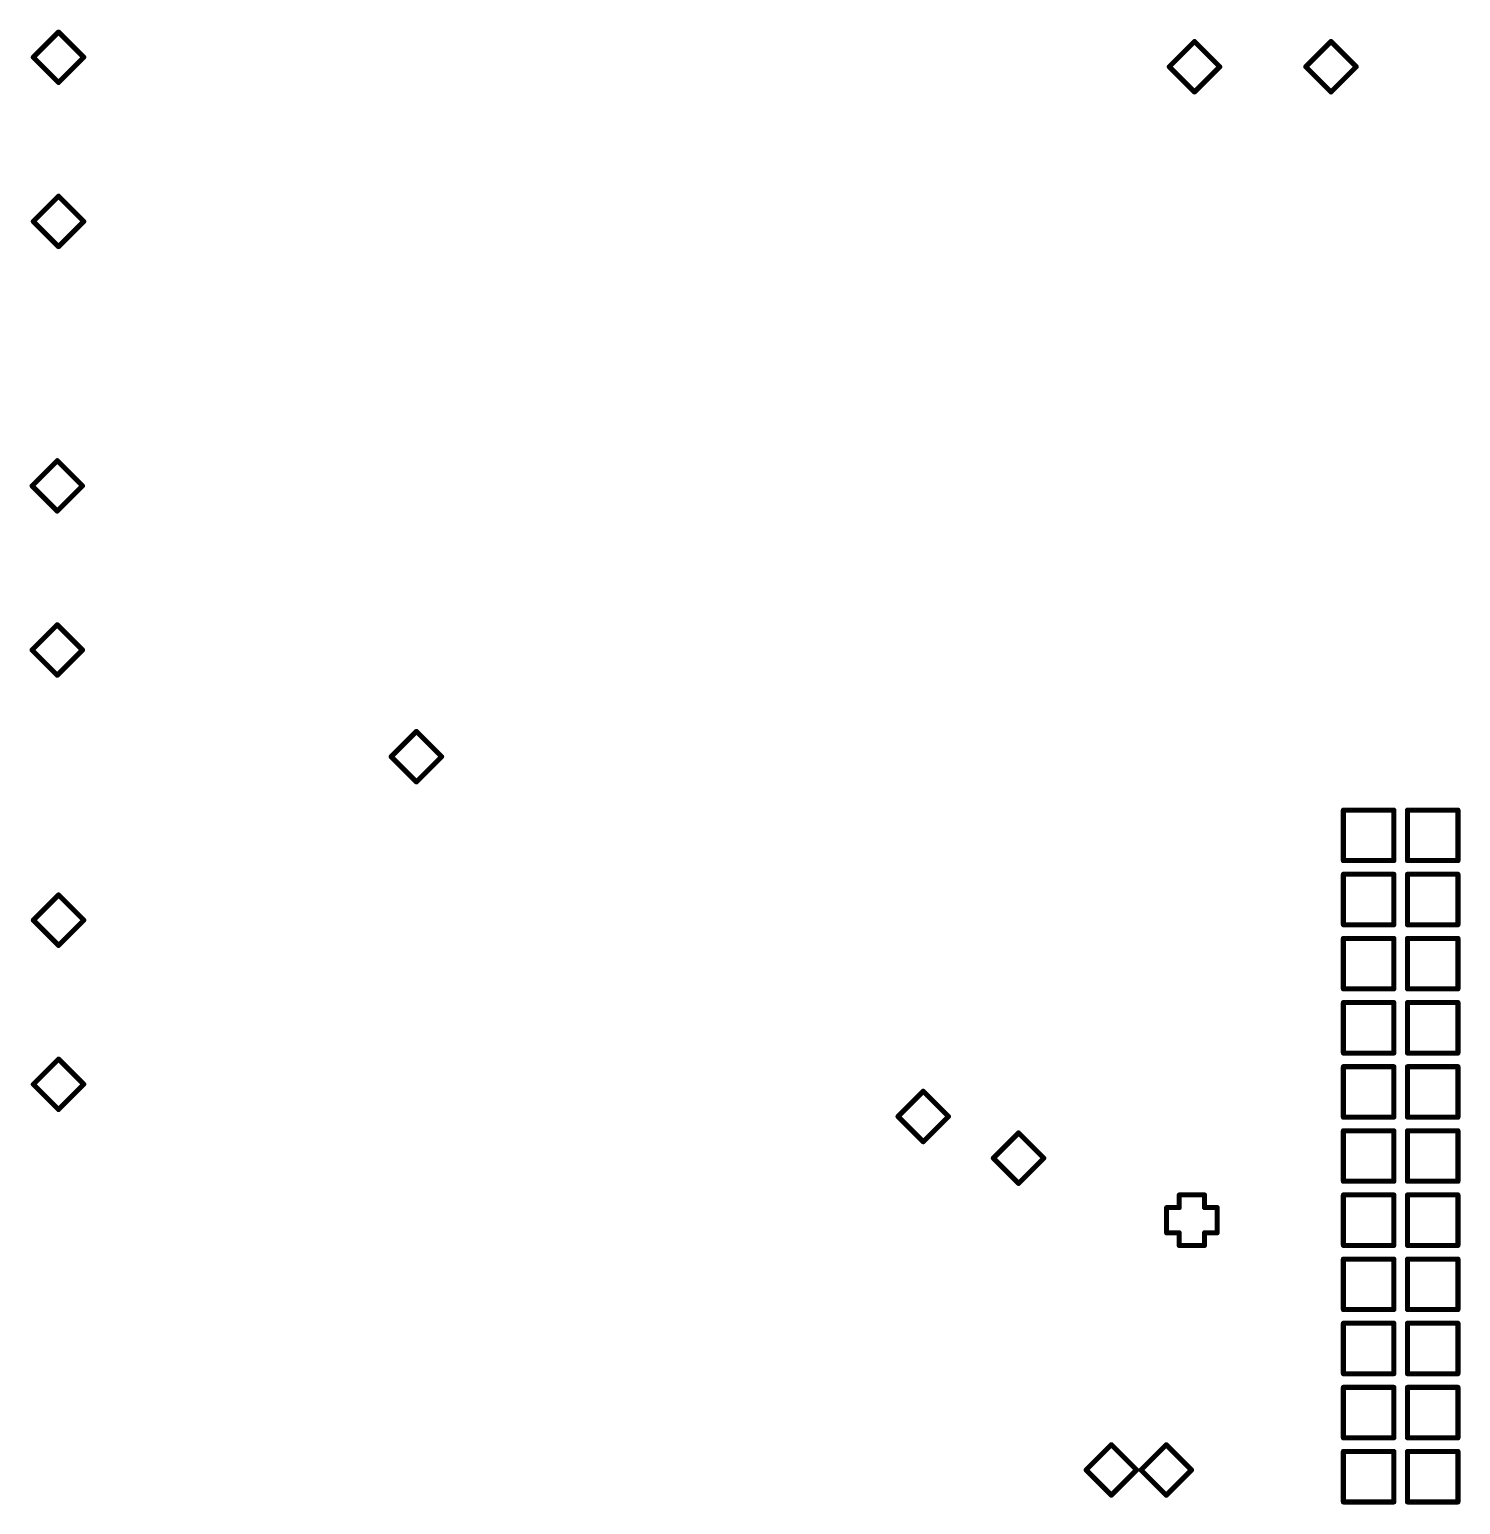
# Model space of a CAD drawing. Header units: inches. Extents: x 0 to 280, y 0 to 265.
# Drawn here: x 84 to 140.7, y 72.8 to 131.2 of the extents above; entities that cross this region are included whole.
import ezdxf

# ---------------------------------------------------------------- set-up
doc = ezdxf.new("R2010")
doc.units = ezdxf.units.IN
doc.layers.add('Drill Drawing', color=1, linetype='Continuous')

msp = doc.modelspace()

# ---------------------------------------------------------------- linework, layer by layer
at = {"layer": 'Drill Drawing'}
for points in [[(84.2, 130.075, 0.2, 0.2, 0), (85.2, 131.075, 0.2, 0.2, 0)], [(85.2, 131.075, 0.2, 0.2, 0), (86.2, 130.075, 0.2, 0.2, 0)], [(129.195, 129.7, 0.2, 0.2, 0), (130.195, 130.7, 0.2, 0.2, 0)], [(130.195, 130.7, 0.2, 0.2, 0), (131.195, 129.7, 0.2, 0.2, 0)], [(134.6, 129.7, 0.2, 0.2, 0), (135.6, 130.7, 0.2, 0.2, 0)], [(135.6, 130.7, 0.2, 0.2, 0), (136.6, 129.7, 0.2, 0.2, 0)], [(84.2, 130.075, 0.2, 0.2, 0), (85.2, 129.075, 0.2, 0.2, 0)], [(85.2, 129.075, 0.2, 0.2, 0), (86.2, 130.075, 0.2, 0.2, 0)], [(129.195, 129.7, 0.2, 0.2, 0), (130.195, 128.7, 0.2, 0.2, 0)], [(130.195, 128.7, 0.2, 0.2, 0), (131.195, 129.7, 0.2, 0.2, 0)], [(134.6, 129.7, 0.2, 0.2, 0), (135.6, 128.7, 0.2, 0.2, 0)], [(135.6, 128.7, 0.2, 0.2, 0), (136.6, 129.7, 0.2, 0.2, 0)], [(84.2, 123.575, 0.2, 0.2, 0), (85.2, 124.575, 0.2, 0.2, 0)], [(85.2, 124.575, 0.2, 0.2, 0), (86.2, 123.575, 0.2, 0.2, 0)], [(84.2, 123.575, 0.2, 0.2, 0), (85.2, 122.575, 0.2, 0.2, 0)], [(85.2, 122.575, 0.2, 0.2, 0), (86.2, 123.575, 0.2, 0.2, 0)], [(84.15, 113.1, 0.2, 0.2, 0), (85.15, 114.1, 0.2, 0.2, 0)], [(85.15, 114.1, 0.2, 0.2, 0), (86.15, 113.1, 0.2, 0.2, 0)], [(84.15, 113.1, 0.2, 0.2, 0), (85.15, 112.1, 0.2, 0.2, 0)], [(85.15, 112.1, 0.2, 0.2, 0), (86.15, 113.1, 0.2, 0.2, 0)], [(84.15, 106.6, 0.2, 0.2, 0), (85.15, 107.6, 0.2, 0.2, 0)], [(85.15, 107.6, 0.2, 0.2, 0), (86.15, 106.6, 0.2, 0.2, 0)], [(84.15, 106.6, 0.2, 0.2, 0), (85.15, 105.6, 0.2, 0.2, 0)], [(85.15, 105.6, 0.2, 0.2, 0), (86.15, 106.6, 0.2, 0.2, 0)], [(98.375, 102.375, 0.2, 0.2, 0), (99.375, 103.375, 0.2, 0.2, 0)], [(99.375, 103.375, 0.2, 0.2, 0), (100.375, 102.375, 0.2, 0.2, 0)], [(98.375, 102.375, 0.2, 0.2, 0), (99.375, 101.375, 0.2, 0.2, 0)], [(99.375, 101.375, 0.2, 0.2, 0), (100.375, 102.375, 0.2, 0.2, 0)], [(136.09, 100.258, 0.2, 0.2, 0), (138.09, 100.258, 0.2, 0.2, 0)], [(136.09, 98.258, 0.2, 0.2, 0), (136.09, 100.258, 0.2, 0.2, 0)], [(138.09, 98.258, 0.2, 0.2, 0), (138.09, 100.258, 0.2, 0.2, 0)], [(138.63, 100.258, 0.2, 0.2, 0), (140.63, 100.258, 0.2, 0.2, 0)], [(138.63, 98.258, 0.2, 0.2, 0), (138.63, 100.258, 0.2, 0.2, 0)], [(140.63, 98.258, 0.2, 0.2, 0), (140.63, 100.258, 0.2, 0.2, 0)], [(136.09, 98.258, 0.2, 0.2, 0), (138.09, 98.258, 0.2, 0.2, 0)], [(138.63, 98.258, 0.2, 0.2, 0), (140.63, 98.258, 0.2, 0.2, 0)], [(136.09, 97.718, 0.2, 0.2, 0), (138.09, 97.718, 0.2, 0.2, 0)], [(136.09, 95.718, 0.2, 0.2, 0), (136.09, 97.718, 0.2, 0.2, 0)], [(138.09, 95.718, 0.2, 0.2, 0), (138.09, 97.718, 0.2, 0.2, 0)], [(138.63, 97.718, 0.2, 0.2, 0), (140.63, 97.718, 0.2, 0.2, 0)], [(138.63, 95.718, 0.2, 0.2, 0), (138.63, 97.718, 0.2, 0.2, 0)], [(140.63, 95.718, 0.2, 0.2, 0), (140.63, 97.718, 0.2, 0.2, 0)], [(84.2, 95.9, 0.2, 0.2, 0), (85.2, 96.9, 0.2, 0.2, 0)], [(85.2, 96.9, 0.2, 0.2, 0), (86.2, 95.9, 0.2, 0.2, 0)], [(84.2, 95.9, 0.2, 0.2, 0), (85.2, 94.9, 0.2, 0.2, 0)], [(85.2, 94.9, 0.2, 0.2, 0), (86.2, 95.9, 0.2, 0.2, 0)], [(136.09, 95.718, 0.2, 0.2, 0), (138.09, 95.718, 0.2, 0.2, 0)], [(138.63, 95.718, 0.2, 0.2, 0), (140.63, 95.718, 0.2, 0.2, 0)], [(136.09, 95.178, 0.2, 0.2, 0), (138.09, 95.178, 0.2, 0.2, 0)], [(136.09, 93.178, 0.2, 0.2, 0), (136.09, 95.178, 0.2, 0.2, 0)], [(138.09, 93.178, 0.2, 0.2, 0), (138.09, 95.178, 0.2, 0.2, 0)], [(138.63, 95.178, 0.2, 0.2, 0), (140.63, 95.178, 0.2, 0.2, 0)], [(138.63, 93.178, 0.2, 0.2, 0), (138.63, 95.178, 0.2, 0.2, 0)], [(140.63, 93.178, 0.2, 0.2, 0), (140.63, 95.178, 0.2, 0.2, 0)], [(136.09, 93.178, 0.2, 0.2, 0), (138.09, 93.178, 0.2, 0.2, 0)], [(138.63, 93.178, 0.2, 0.2, 0), (140.63, 93.178, 0.2, 0.2, 0)], [(136.09, 92.638, 0.2, 0.2, 0), (138.09, 92.638, 0.2, 0.2, 0)], [(136.09, 90.638, 0.2, 0.2, 0), (136.09, 92.638, 0.2, 0.2, 0)], [(138.09, 90.638, 0.2, 0.2, 0), (138.09, 92.638, 0.2, 0.2, 0)], [(138.63, 92.638, 0.2, 0.2, 0), (140.63, 92.638, 0.2, 0.2, 0)], [(138.63, 90.638, 0.2, 0.2, 0), (138.63, 92.638, 0.2, 0.2, 0)], [(140.63, 90.638, 0.2, 0.2, 0), (140.63, 92.638, 0.2, 0.2, 0)], [(136.09, 90.638, 0.2, 0.2, 0), (138.09, 90.638, 0.2, 0.2, 0)], [(138.63, 90.638, 0.2, 0.2, 0), (140.63, 90.638, 0.2, 0.2, 0)], [(84.2, 89.4, 0.2, 0.2, 0), (85.2, 90.4, 0.2, 0.2, 0)], [(85.2, 90.4, 0.2, 0.2, 0), (86.2, 89.4, 0.2, 0.2, 0)], [(136.09, 90.098, 0.2, 0.2, 0), (138.09, 90.098, 0.2, 0.2, 0)], [(136.09, 88.098, 0.2, 0.2, 0), (136.09, 90.098, 0.2, 0.2, 0)], [(138.09, 88.098, 0.2, 0.2, 0), (138.09, 90.098, 0.2, 0.2, 0)], [(138.63, 90.098, 0.2, 0.2, 0), (140.63, 90.098, 0.2, 0.2, 0)], [(138.63, 88.098, 0.2, 0.2, 0), (138.63, 90.098, 0.2, 0.2, 0)], [(140.63, 88.098, 0.2, 0.2, 0), (140.63, 90.098, 0.2, 0.2, 0)], [(84.2, 89.4, 0.2, 0.2, 0), (85.2, 88.4, 0.2, 0.2, 0)], [(85.2, 88.4, 0.2, 0.2, 0), (86.2, 89.4, 0.2, 0.2, 0)], [(118.45, 88.125, 0.2, 0.2, 0), (119.45, 89.125, 0.2, 0.2, 0)], [(119.45, 89.125, 0.2, 0.2, 0), (120.45, 88.125, 0.2, 0.2, 0)], [(118.45, 88.125, 0.2, 0.2, 0), (119.45, 87.125, 0.2, 0.2, 0)], [(119.45, 87.125, 0.2, 0.2, 0), (120.45, 88.125, 0.2, 0.2, 0)], [(136.09, 88.098, 0.2, 0.2, 0), (138.09, 88.098, 0.2, 0.2, 0)], [(136.09, 87.558, 0.2, 0.2, 0), (138.09, 87.558, 0.2, 0.2, 0)], [(136.09, 85.558, 0.2, 0.2, 0), (136.09, 87.558, 0.2, 0.2, 0)], [(138.09, 85.558, 0.2, 0.2, 0), (138.09, 87.558, 0.2, 0.2, 0)], [(138.63, 88.098, 0.2, 0.2, 0), (140.63, 88.098, 0.2, 0.2, 0)], [(138.63, 87.558, 0.2, 0.2, 0), (140.63, 87.558, 0.2, 0.2, 0)], [(138.63, 85.558, 0.2, 0.2, 0), (138.63, 87.558, 0.2, 0.2, 0)], [(140.63, 85.558, 0.2, 0.2, 0), (140.63, 87.558, 0.2, 0.2, 0)], [(122.225, 86.475, 0.2, 0.2, 0), (123.225, 87.475, 0.2, 0.2, 0)], [(123.225, 87.475, 0.2, 0.2, 0), (124.225, 86.475, 0.2, 0.2, 0)], [(122.225, 86.475, 0.2, 0.2, 0), (123.225, 85.475, 0.2, 0.2, 0)], [(123.225, 85.475, 0.2, 0.2, 0), (124.225, 86.475, 0.2, 0.2, 0)], [(136.09, 85.558, 0.2, 0.2, 0), (138.09, 85.558, 0.2, 0.2, 0)], [(138.63, 85.558, 0.2, 0.2, 0), (140.63, 85.558, 0.2, 0.2, 0)], [(129.59, 84.518, 0.2, 0.2, 0), (129.59, 85.018, 0.2, 0.2, 0)], [(129.59, 85.018, 0.2, 0.2, 0), (130.59, 85.018, 0.2, 0.2, 0)], [(130.59, 84.518, 0.2, 0.2, 0), (130.59, 85.018, 0.2, 0.2, 0)], [(136.09, 85.018, 0.2, 0.2, 0), (138.09, 85.018, 0.2, 0.2, 0)], [(136.09, 83.018, 0.2, 0.2, 0), (136.09, 85.018, 0.2, 0.2, 0)], [(138.09, 83.018, 0.2, 0.2, 0), (138.09, 85.018, 0.2, 0.2, 0)], [(138.63, 85.018, 0.2, 0.2, 0), (140.63, 85.018, 0.2, 0.2, 0)], [(138.63, 83.018, 0.2, 0.2, 0), (138.63, 85.018, 0.2, 0.2, 0)], [(140.63, 83.018, 0.2, 0.2, 0), (140.63, 85.018, 0.2, 0.2, 0)], [(129.09, 83.518, 0.2, 0.2, 0), (129.09, 84.518, 0.2, 0.2, 0)], [(129.09, 84.518, 0.2, 0.2, 0), (129.59, 84.518, 0.2, 0.2, 0)], [(130.59, 84.518, 0.2, 0.2, 0), (131.09, 84.518, 0.2, 0.2, 0)], [(131.09, 83.518, 0.2, 0.2, 0), (131.09, 84.518, 0.2, 0.2, 0)], [(129.09, 83.518, 0.2, 0.2, 0), (129.59, 83.518, 0.2, 0.2, 0)], [(129.59, 83.018, 0.2, 0.2, 0), (129.59, 83.518, 0.2, 0.2, 0)], [(130.59, 83.518, 0.2, 0.2, 0), (131.09, 83.518, 0.2, 0.2, 0)], [(130.59, 83.018, 0.2, 0.2, 0), (130.59, 83.518, 0.2, 0.2, 0)], [(129.59, 83.018, 0.2, 0.2, 0), (130.59, 83.018, 0.2, 0.2, 0)], [(136.09, 83.018, 0.2, 0.2, 0), (138.09, 83.018, 0.2, 0.2, 0)], [(138.63, 83.018, 0.2, 0.2, 0), (140.63, 83.018, 0.2, 0.2, 0)], [(136.09, 82.478, 0.2, 0.2, 0), (138.09, 82.478, 0.2, 0.2, 0)], [(136.09, 80.478, 0.2, 0.2, 0), (136.09, 82.478, 0.2, 0.2, 0)], [(138.09, 80.478, 0.2, 0.2, 0), (138.09, 82.478, 0.2, 0.2, 0)], [(138.63, 82.478, 0.2, 0.2, 0), (140.63, 82.478, 0.2, 0.2, 0)], [(138.63, 80.478, 0.2, 0.2, 0), (138.63, 82.478, 0.2, 0.2, 0)], [(140.63, 80.478, 0.2, 0.2, 0), (140.63, 82.478, 0.2, 0.2, 0)], [(136.09, 80.478, 0.2, 0.2, 0), (138.09, 80.478, 0.2, 0.2, 0)], [(136.09, 79.938, 0.2, 0.2, 0), (138.09, 79.938, 0.2, 0.2, 0)], [(136.09, 77.938, 0.2, 0.2, 0), (136.09, 79.938, 0.2, 0.2, 0)], [(138.09, 77.938, 0.2, 0.2, 0), (138.09, 79.938, 0.2, 0.2, 0)], [(138.63, 80.478, 0.2, 0.2, 0), (140.63, 80.478, 0.2, 0.2, 0)], [(138.63, 79.938, 0.2, 0.2, 0), (140.63, 79.938, 0.2, 0.2, 0)], [(138.63, 77.938, 0.2, 0.2, 0), (138.63, 79.938, 0.2, 0.2, 0)], [(140.63, 77.938, 0.2, 0.2, 0), (140.63, 79.938, 0.2, 0.2, 0)], [(136.09, 77.938, 0.2, 0.2, 0), (138.09, 77.938, 0.2, 0.2, 0)], [(138.63, 77.938, 0.2, 0.2, 0), (140.63, 77.938, 0.2, 0.2, 0)], [(136.09, 77.398, 0.2, 0.2, 0), (138.09, 77.398, 0.2, 0.2, 0)], [(136.09, 75.398, 0.2, 0.2, 0), (136.09, 77.398, 0.2, 0.2, 0)], [(138.09, 75.398, 0.2, 0.2, 0), (138.09, 77.398, 0.2, 0.2, 0)], [(138.63, 77.398, 0.2, 0.2, 0), (140.63, 77.398, 0.2, 0.2, 0)], [(138.63, 75.398, 0.2, 0.2, 0), (138.63, 77.398, 0.2, 0.2, 0)], [(140.63, 75.398, 0.2, 0.2, 0), (140.63, 77.398, 0.2, 0.2, 0)], [(136.09, 75.398, 0.2, 0.2, 0), (138.09, 75.398, 0.2, 0.2, 0)], [(138.63, 75.398, 0.2, 0.2, 0), (140.63, 75.398, 0.2, 0.2, 0)], [(125.9, 74.125, 0.2, 0.2, 0), (126.9, 75.125, 0.2, 0.2, 0)], [(126.9, 75.125, 0.2, 0.2, 0), (127.9, 74.125, 0.2, 0.2, 0)], [(128.075, 74.125, 0.2, 0.2, 0), (129.075, 75.125, 0.2, 0.2, 0)], [(129.075, 75.125, 0.2, 0.2, 0), (130.075, 74.125, 0.2, 0.2, 0)], [(136.09, 74.858, 0.2, 0.2, 0), (138.09, 74.858, 0.2, 0.2, 0)], [(136.09, 72.858, 0.2, 0.2, 0), (136.09, 74.858, 0.2, 0.2, 0)], [(138.09, 72.858, 0.2, 0.2, 0), (138.09, 74.858, 0.2, 0.2, 0)], [(138.63, 74.858, 0.2, 0.2, 0), (140.63, 74.858, 0.2, 0.2, 0)], [(138.63, 72.858, 0.2, 0.2, 0), (138.63, 74.858, 0.2, 0.2, 0)], [(140.63, 72.858, 0.2, 0.2, 0), (140.63, 74.858, 0.2, 0.2, 0)], [(125.9, 74.125, 0.2, 0.2, 0), (126.9, 73.125, 0.2, 0.2, 0)], [(126.9, 73.125, 0.2, 0.2, 0), (127.9, 74.125, 0.2, 0.2, 0)], [(128.075, 74.125, 0.2, 0.2, 0), (129.075, 73.125, 0.2, 0.2, 0)], [(129.075, 73.125, 0.2, 0.2, 0), (130.075, 74.125, 0.2, 0.2, 0)], [(136.09, 72.858, 0.2, 0.2, 0), (138.09, 72.858, 0.2, 0.2, 0)], [(138.63, 72.858, 0.2, 0.2, 0), (140.63, 72.858, 0.2, 0.2, 0)]]:
    msp.add_lwpolyline(points, format="xyseb", dxfattribs=at)
for points in [[(85.15, 131.075, 0.1, 0.1, 1), (85.25, 131.075, 0.1, 0.1, 1)], [(85.15, 131.075, 0.1, 0.1, 1), (85.25, 131.075, 0.1, 0.1, 1)], [(130.145, 130.7, 0.1, 0.1, 1), (130.245, 130.7, 0.1, 0.1, 1)], [(130.145, 130.7, 0.1, 0.1, 1), (130.245, 130.7, 0.1, 0.1, 1)], [(135.55, 130.7, 0.1, 0.1, 1), (135.65, 130.7, 0.1, 0.1, 1)], [(135.55, 130.7, 0.1, 0.1, 1), (135.65, 130.7, 0.1, 0.1, 1)], [(84.15, 130.075, 0.1, 0.1, 1), (84.25, 130.075, 0.1, 0.1, 1)], [(84.15, 130.075, 0.1, 0.1, 1), (84.25, 130.075, 0.1, 0.1, 1)], [(86.15, 130.075, 0.1, 0.1, 1), (86.25, 130.075, 0.1, 0.1, 1)], [(86.15, 130.075, 0.1, 0.1, 1), (86.25, 130.075, 0.1, 0.1, 1)], [(129.145, 129.7, 0.1, 0.1, 1), (129.245, 129.7, 0.1, 0.1, 1)], [(129.145, 129.7, 0.1, 0.1, 1), (129.245, 129.7, 0.1, 0.1, 1)], [(131.145, 129.7, 0.1, 0.1, 1), (131.245, 129.7, 0.1, 0.1, 1)], [(131.145, 129.7, 0.1, 0.1, 1), (131.245, 129.7, 0.1, 0.1, 1)], [(134.55, 129.7, 0.1, 0.1, 1), (134.65, 129.7, 0.1, 0.1, 1)], [(134.55, 129.7, 0.1, 0.1, 1), (134.65, 129.7, 0.1, 0.1, 1)], [(136.55, 129.7, 0.1, 0.1, 1), (136.65, 129.7, 0.1, 0.1, 1)], [(136.55, 129.7, 0.1, 0.1, 1), (136.65, 129.7, 0.1, 0.1, 1)], [(85.15, 129.075, 0.1, 0.1, 1), (85.25, 129.075, 0.1, 0.1, 1)], [(85.15, 129.075, 0.1, 0.1, 1), (85.25, 129.075, 0.1, 0.1, 1)], [(130.145, 128.7, 0.1, 0.1, 1), (130.245, 128.7, 0.1, 0.1, 1)], [(130.145, 128.7, 0.1, 0.1, 1), (130.245, 128.7, 0.1, 0.1, 1)], [(135.55, 128.7, 0.1, 0.1, 1), (135.65, 128.7, 0.1, 0.1, 1)], [(135.55, 128.7, 0.1, 0.1, 1), (135.65, 128.7, 0.1, 0.1, 1)], [(85.15, 124.575, 0.1, 0.1, 1), (85.25, 124.575, 0.1, 0.1, 1)], [(85.15, 124.575, 0.1, 0.1, 1), (85.25, 124.575, 0.1, 0.1, 1)], [(84.15, 123.575, 0.1, 0.1, 1), (84.25, 123.575, 0.1, 0.1, 1)], [(84.15, 123.575, 0.1, 0.1, 1), (84.25, 123.575, 0.1, 0.1, 1)], [(86.15, 123.575, 0.1, 0.1, 1), (86.25, 123.575, 0.1, 0.1, 1)], [(86.15, 123.575, 0.1, 0.1, 1), (86.25, 123.575, 0.1, 0.1, 1)], [(85.15, 122.575, 0.1, 0.1, 1), (85.25, 122.575, 0.1, 0.1, 1)], [(85.15, 122.575, 0.1, 0.1, 1), (85.25, 122.575, 0.1, 0.1, 1)], [(85.1, 114.1, 0.1, 0.1, 1), (85.2, 114.1, 0.1, 0.1, 1)], [(85.1, 114.1, 0.1, 0.1, 1), (85.2, 114.1, 0.1, 0.1, 1)], [(84.1, 113.1, 0.1, 0.1, 1), (84.2, 113.1, 0.1, 0.1, 1)], [(84.1, 113.1, 0.1, 0.1, 1), (84.2, 113.1, 0.1, 0.1, 1)], [(86.1, 113.1, 0.1, 0.1, 1), (86.2, 113.1, 0.1, 0.1, 1)], [(86.1, 113.1, 0.1, 0.1, 1), (86.2, 113.1, 0.1, 0.1, 1)], [(85.1, 112.1, 0.1, 0.1, 1), (85.2, 112.1, 0.1, 0.1, 1)], [(85.1, 112.1, 0.1, 0.1, 1), (85.2, 112.1, 0.1, 0.1, 1)], [(85.1, 107.6, 0.1, 0.1, 1), (85.2, 107.6, 0.1, 0.1, 1)], [(85.1, 107.6, 0.1, 0.1, 1), (85.2, 107.6, 0.1, 0.1, 1)], [(84.1, 106.6, 0.1, 0.1, 1), (84.2, 106.6, 0.1, 0.1, 1)], [(84.1, 106.6, 0.1, 0.1, 1), (84.2, 106.6, 0.1, 0.1, 1)], [(86.1, 106.6, 0.1, 0.1, 1), (86.2, 106.6, 0.1, 0.1, 1)], [(86.1, 106.6, 0.1, 0.1, 1), (86.2, 106.6, 0.1, 0.1, 1)], [(85.1, 105.6, 0.1, 0.1, 1), (85.2, 105.6, 0.1, 0.1, 1)], [(85.1, 105.6, 0.1, 0.1, 1), (85.2, 105.6, 0.1, 0.1, 1)], [(99.325, 103.375, 0.1, 0.1, 1), (99.425, 103.375, 0.1, 0.1, 1)], [(99.325, 103.375, 0.1, 0.1, 1), (99.425, 103.375, 0.1, 0.1, 1)], [(98.325, 102.375, 0.1, 0.1, 1), (98.425, 102.375, 0.1, 0.1, 1)], [(98.325, 102.375, 0.1, 0.1, 1), (98.425, 102.375, 0.1, 0.1, 1)], [(100.325, 102.375, 0.1, 0.1, 1), (100.425, 102.375, 0.1, 0.1, 1)], [(100.325, 102.375, 0.1, 0.1, 1), (100.425, 102.375, 0.1, 0.1, 1)], [(99.325, 101.375, 0.1, 0.1, 1), (99.425, 101.375, 0.1, 0.1, 1)], [(99.325, 101.375, 0.1, 0.1, 1), (99.425, 101.375, 0.1, 0.1, 1)], [(136.04, 100.258, 0.1, 0.1, 1), (136.14, 100.258, 0.1, 0.1, 1)], [(136.04, 100.258, 0.1, 0.1, 1), (136.14, 100.258, 0.1, 0.1, 1)], [(138.04, 100.258, 0.1, 0.1, 1), (138.14, 100.258, 0.1, 0.1, 1)], [(138.04, 100.258, 0.1, 0.1, 1), (138.14, 100.258, 0.1, 0.1, 1)], [(138.58, 100.258, 0.1, 0.1, 1), (138.68, 100.258, 0.1, 0.1, 1)], [(138.58, 100.258, 0.1, 0.1, 1), (138.68, 100.258, 0.1, 0.1, 1)], [(140.58, 100.258, 0.1, 0.1, 1), (140.68, 100.258, 0.1, 0.1, 1)], [(140.58, 100.258, 0.1, 0.1, 1), (140.68, 100.258, 0.1, 0.1, 1)], [(136.04, 98.258, 0.1, 0.1, 1), (136.14, 98.258, 0.1, 0.1, 1)], [(136.04, 98.258, 0.1, 0.1, 1), (136.14, 98.258, 0.1, 0.1, 1)], [(138.04, 98.258, 0.1, 0.1, 1), (138.14, 98.258, 0.1, 0.1, 1)], [(138.04, 98.258, 0.1, 0.1, 1), (138.14, 98.258, 0.1, 0.1, 1)], [(138.58, 98.258, 0.1, 0.1, 1), (138.68, 98.258, 0.1, 0.1, 1)], [(138.58, 98.258, 0.1, 0.1, 1), (138.68, 98.258, 0.1, 0.1, 1)], [(140.58, 98.258, 0.1, 0.1, 1), (140.68, 98.258, 0.1, 0.1, 1)], [(140.58, 98.258, 0.1, 0.1, 1), (140.68, 98.258, 0.1, 0.1, 1)], [(136.04, 97.718, 0.1, 0.1, 1), (136.14, 97.718, 0.1, 0.1, 1)], [(136.04, 97.718, 0.1, 0.1, 1), (136.14, 97.718, 0.1, 0.1, 1)], [(138.04, 97.718, 0.1, 0.1, 1), (138.14, 97.718, 0.1, 0.1, 1)], [(138.04, 97.718, 0.1, 0.1, 1), (138.14, 97.718, 0.1, 0.1, 1)], [(138.58, 97.718, 0.1, 0.1, 1), (138.68, 97.718, 0.1, 0.1, 1)], [(138.58, 97.718, 0.1, 0.1, 1), (138.68, 97.718, 0.1, 0.1, 1)], [(140.58, 97.718, 0.1, 0.1, 1), (140.68, 97.718, 0.1, 0.1, 1)], [(140.58, 97.718, 0.1, 0.1, 1), (140.68, 97.718, 0.1, 0.1, 1)], [(85.15, 96.9, 0.1, 0.1, 1), (85.25, 96.9, 0.1, 0.1, 1)], [(85.15, 96.9, 0.1, 0.1, 1), (85.25, 96.9, 0.1, 0.1, 1)], [(84.15, 95.9, 0.1, 0.1, 1), (84.25, 95.9, 0.1, 0.1, 1)], [(84.15, 95.9, 0.1, 0.1, 1), (84.25, 95.9, 0.1, 0.1, 1)], [(86.15, 95.9, 0.1, 0.1, 1), (86.25, 95.9, 0.1, 0.1, 1)], [(86.15, 95.9, 0.1, 0.1, 1), (86.25, 95.9, 0.1, 0.1, 1)], [(136.04, 95.718, 0.1, 0.1, 1), (136.14, 95.718, 0.1, 0.1, 1)], [(136.04, 95.718, 0.1, 0.1, 1), (136.14, 95.718, 0.1, 0.1, 1)], [(138.04, 95.718, 0.1, 0.1, 1), (138.14, 95.718, 0.1, 0.1, 1)], [(138.04, 95.718, 0.1, 0.1, 1), (138.14, 95.718, 0.1, 0.1, 1)], [(138.58, 95.718, 0.1, 0.1, 1), (138.68, 95.718, 0.1, 0.1, 1)], [(138.58, 95.718, 0.1, 0.1, 1), (138.68, 95.718, 0.1, 0.1, 1)], [(140.58, 95.718, 0.1, 0.1, 1), (140.68, 95.718, 0.1, 0.1, 1)], [(140.58, 95.718, 0.1, 0.1, 1), (140.68, 95.718, 0.1, 0.1, 1)], [(136.04, 95.178, 0.1, 0.1, 1), (136.14, 95.178, 0.1, 0.1, 1)], [(136.04, 95.178, 0.1, 0.1, 1), (136.14, 95.178, 0.1, 0.1, 1)], [(138.04, 95.178, 0.1, 0.1, 1), (138.14, 95.178, 0.1, 0.1, 1)], [(138.04, 95.178, 0.1, 0.1, 1), (138.14, 95.178, 0.1, 0.1, 1)], [(138.58, 95.178, 0.1, 0.1, 1), (138.68, 95.178, 0.1, 0.1, 1)], [(138.58, 95.178, 0.1, 0.1, 1), (138.68, 95.178, 0.1, 0.1, 1)], [(140.58, 95.178, 0.1, 0.1, 1), (140.68, 95.178, 0.1, 0.1, 1)], [(140.58, 95.178, 0.1, 0.1, 1), (140.68, 95.178, 0.1, 0.1, 1)], [(85.15, 94.9, 0.1, 0.1, 1), (85.25, 94.9, 0.1, 0.1, 1)], [(85.15, 94.9, 0.1, 0.1, 1), (85.25, 94.9, 0.1, 0.1, 1)], [(136.04, 93.178, 0.1, 0.1, 1), (136.14, 93.178, 0.1, 0.1, 1)], [(136.04, 93.178, 0.1, 0.1, 1), (136.14, 93.178, 0.1, 0.1, 1)], [(138.04, 93.178, 0.1, 0.1, 1), (138.14, 93.178, 0.1, 0.1, 1)], [(138.04, 93.178, 0.1, 0.1, 1), (138.14, 93.178, 0.1, 0.1, 1)], [(138.58, 93.178, 0.1, 0.1, 1), (138.68, 93.178, 0.1, 0.1, 1)], [(138.58, 93.178, 0.1, 0.1, 1), (138.68, 93.178, 0.1, 0.1, 1)], [(140.58, 93.178, 0.1, 0.1, 1), (140.68, 93.178, 0.1, 0.1, 1)], [(140.58, 93.178, 0.1, 0.1, 1), (140.68, 93.178, 0.1, 0.1, 1)], [(136.04, 92.638, 0.1, 0.1, 1), (136.14, 92.638, 0.1, 0.1, 1)], [(136.04, 92.638, 0.1, 0.1, 1), (136.14, 92.638, 0.1, 0.1, 1)], [(138.04, 92.638, 0.1, 0.1, 1), (138.14, 92.638, 0.1, 0.1, 1)], [(138.04, 92.638, 0.1, 0.1, 1), (138.14, 92.638, 0.1, 0.1, 1)], [(138.58, 92.638, 0.1, 0.1, 1), (138.68, 92.638, 0.1, 0.1, 1)], [(138.58, 92.638, 0.1, 0.1, 1), (138.68, 92.638, 0.1, 0.1, 1)], [(140.58, 92.638, 0.1, 0.1, 1), (140.68, 92.638, 0.1, 0.1, 1)], [(140.58, 92.638, 0.1, 0.1, 1), (140.68, 92.638, 0.1, 0.1, 1)], [(136.04, 90.638, 0.1, 0.1, 1), (136.14, 90.638, 0.1, 0.1, 1)], [(136.04, 90.638, 0.1, 0.1, 1), (136.14, 90.638, 0.1, 0.1, 1)], [(138.04, 90.638, 0.1, 0.1, 1), (138.14, 90.638, 0.1, 0.1, 1)], [(138.04, 90.638, 0.1, 0.1, 1), (138.14, 90.638, 0.1, 0.1, 1)], [(138.58, 90.638, 0.1, 0.1, 1), (138.68, 90.638, 0.1, 0.1, 1)], [(138.58, 90.638, 0.1, 0.1, 1), (138.68, 90.638, 0.1, 0.1, 1)], [(140.58, 90.638, 0.1, 0.1, 1), (140.68, 90.638, 0.1, 0.1, 1)], [(140.58, 90.638, 0.1, 0.1, 1), (140.68, 90.638, 0.1, 0.1, 1)], [(85.15, 90.4, 0.1, 0.1, 1), (85.25, 90.4, 0.1, 0.1, 1)], [(85.15, 90.4, 0.1, 0.1, 1), (85.25, 90.4, 0.1, 0.1, 1)], [(136.04, 90.098, 0.1, 0.1, 1), (136.14, 90.098, 0.1, 0.1, 1)], [(136.04, 90.098, 0.1, 0.1, 1), (136.14, 90.098, 0.1, 0.1, 1)], [(138.04, 90.098, 0.1, 0.1, 1), (138.14, 90.098, 0.1, 0.1, 1)], [(138.04, 90.098, 0.1, 0.1, 1), (138.14, 90.098, 0.1, 0.1, 1)], [(138.58, 90.098, 0.1, 0.1, 1), (138.68, 90.098, 0.1, 0.1, 1)], [(138.58, 90.098, 0.1, 0.1, 1), (138.68, 90.098, 0.1, 0.1, 1)], [(140.58, 90.098, 0.1, 0.1, 1), (140.68, 90.098, 0.1, 0.1, 1)], [(140.58, 90.098, 0.1, 0.1, 1), (140.68, 90.098, 0.1, 0.1, 1)], [(84.15, 89.4, 0.1, 0.1, 1), (84.25, 89.4, 0.1, 0.1, 1)], [(84.15, 89.4, 0.1, 0.1, 1), (84.25, 89.4, 0.1, 0.1, 1)], [(86.15, 89.4, 0.1, 0.1, 1), (86.25, 89.4, 0.1, 0.1, 1)], [(86.15, 89.4, 0.1, 0.1, 1), (86.25, 89.4, 0.1, 0.1, 1)], [(119.4, 89.125, 0.1, 0.1, 1), (119.5, 89.125, 0.1, 0.1, 1)], [(119.4, 89.125, 0.1, 0.1, 1), (119.5, 89.125, 0.1, 0.1, 1)], [(85.15, 88.4, 0.1, 0.1, 1), (85.25, 88.4, 0.1, 0.1, 1)], [(85.15, 88.4, 0.1, 0.1, 1), (85.25, 88.4, 0.1, 0.1, 1)], [(118.4, 88.125, 0.1, 0.1, 1), (118.5, 88.125, 0.1, 0.1, 1)], [(118.4, 88.125, 0.1, 0.1, 1), (118.5, 88.125, 0.1, 0.1, 1)], [(120.4, 88.125, 0.1, 0.1, 1), (120.5, 88.125, 0.1, 0.1, 1)], [(120.4, 88.125, 0.1, 0.1, 1), (120.5, 88.125, 0.1, 0.1, 1)], [(136.04, 88.098, 0.1, 0.1, 1), (136.14, 88.098, 0.1, 0.1, 1)], [(136.04, 88.098, 0.1, 0.1, 1), (136.14, 88.098, 0.1, 0.1, 1)], [(136.04, 87.558, 0.1, 0.1, 1), (136.14, 87.558, 0.1, 0.1, 1)], [(136.04, 87.558, 0.1, 0.1, 1), (136.14, 87.558, 0.1, 0.1, 1)], [(138.04, 88.098, 0.1, 0.1, 1), (138.14, 88.098, 0.1, 0.1, 1)], [(138.04, 88.098, 0.1, 0.1, 1), (138.14, 88.098, 0.1, 0.1, 1)], [(138.04, 87.558, 0.1, 0.1, 1), (138.14, 87.558, 0.1, 0.1, 1)], [(138.04, 87.558, 0.1, 0.1, 1), (138.14, 87.558, 0.1, 0.1, 1)], [(138.58, 88.098, 0.1, 0.1, 1), (138.68, 88.098, 0.1, 0.1, 1)], [(138.58, 88.098, 0.1, 0.1, 1), (138.68, 88.098, 0.1, 0.1, 1)], [(138.58, 87.558, 0.1, 0.1, 1), (138.68, 87.558, 0.1, 0.1, 1)], [(138.58, 87.558, 0.1, 0.1, 1), (138.68, 87.558, 0.1, 0.1, 1)], [(140.58, 88.098, 0.1, 0.1, 1), (140.68, 88.098, 0.1, 0.1, 1)], [(140.58, 88.098, 0.1, 0.1, 1), (140.68, 88.098, 0.1, 0.1, 1)], [(140.58, 87.558, 0.1, 0.1, 1), (140.68, 87.558, 0.1, 0.1, 1)], [(140.58, 87.558, 0.1, 0.1, 1), (140.68, 87.558, 0.1, 0.1, 1)], [(119.4, 87.125, 0.1, 0.1, 1), (119.5, 87.125, 0.1, 0.1, 1)], [(119.4, 87.125, 0.1, 0.1, 1), (119.5, 87.125, 0.1, 0.1, 1)], [(123.175, 87.475, 0.1, 0.1, 1), (123.275, 87.475, 0.1, 0.1, 1)], [(123.175, 87.475, 0.1, 0.1, 1), (123.275, 87.475, 0.1, 0.1, 1)], [(122.175, 86.475, 0.1, 0.1, 1), (122.275, 86.475, 0.1, 0.1, 1)], [(122.175, 86.475, 0.1, 0.1, 1), (122.275, 86.475, 0.1, 0.1, 1)], [(124.175, 86.475, 0.1, 0.1, 1), (124.275, 86.475, 0.1, 0.1, 1)], [(124.175, 86.475, 0.1, 0.1, 1), (124.275, 86.475, 0.1, 0.1, 1)], [(123.175, 85.475, 0.1, 0.1, 1), (123.275, 85.475, 0.1, 0.1, 1)], [(123.175, 85.475, 0.1, 0.1, 1), (123.275, 85.475, 0.1, 0.1, 1)], [(136.04, 85.558, 0.1, 0.1, 1), (136.14, 85.558, 0.1, 0.1, 1)], [(136.04, 85.558, 0.1, 0.1, 1), (136.14, 85.558, 0.1, 0.1, 1)], [(138.04, 85.558, 0.1, 0.1, 1), (138.14, 85.558, 0.1, 0.1, 1)], [(138.04, 85.558, 0.1, 0.1, 1), (138.14, 85.558, 0.1, 0.1, 1)], [(138.58, 85.558, 0.1, 0.1, 1), (138.68, 85.558, 0.1, 0.1, 1)], [(138.58, 85.558, 0.1, 0.1, 1), (138.68, 85.558, 0.1, 0.1, 1)], [(140.58, 85.558, 0.1, 0.1, 1), (140.68, 85.558, 0.1, 0.1, 1)], [(140.58, 85.558, 0.1, 0.1, 1), (140.68, 85.558, 0.1, 0.1, 1)], [(129.54, 85.018, 0.1, 0.1, 1), (129.64, 85.018, 0.1, 0.1, 1)], [(129.54, 85.018, 0.1, 0.1, 1), (129.64, 85.018, 0.1, 0.1, 1)], [(130.54, 85.018, 0.1, 0.1, 1), (130.64, 85.018, 0.1, 0.1, 1)], [(130.54, 85.018, 0.1, 0.1, 1), (130.64, 85.018, 0.1, 0.1, 1)], [(136.04, 85.018, 0.1, 0.1, 1), (136.14, 85.018, 0.1, 0.1, 1)], [(136.04, 85.018, 0.1, 0.1, 1), (136.14, 85.018, 0.1, 0.1, 1)], [(138.04, 85.018, 0.1, 0.1, 1), (138.14, 85.018, 0.1, 0.1, 1)], [(138.04, 85.018, 0.1, 0.1, 1), (138.14, 85.018, 0.1, 0.1, 1)], [(138.58, 85.018, 0.1, 0.1, 1), (138.68, 85.018, 0.1, 0.1, 1)], [(138.58, 85.018, 0.1, 0.1, 1), (138.68, 85.018, 0.1, 0.1, 1)], [(140.58, 85.018, 0.1, 0.1, 1), (140.68, 85.018, 0.1, 0.1, 1)], [(140.58, 85.018, 0.1, 0.1, 1), (140.68, 85.018, 0.1, 0.1, 1)], [(129.04, 84.518, 0.1, 0.1, 1), (129.14, 84.518, 0.1, 0.1, 1)], [(129.04, 84.518, 0.1, 0.1, 1), (129.14, 84.518, 0.1, 0.1, 1)], [(129.54, 84.518, 0.1, 0.1, 1), (129.64, 84.518, 0.1, 0.1, 1)], [(129.54, 84.518, 0.1, 0.1, 1), (129.64, 84.518, 0.1, 0.1, 1)], [(130.54, 84.518, 0.1, 0.1, 1), (130.64, 84.518, 0.1, 0.1, 1)], [(130.54, 84.518, 0.1, 0.1, 1), (130.64, 84.518, 0.1, 0.1, 1)], [(131.04, 84.518, 0.1, 0.1, 1), (131.14, 84.518, 0.1, 0.1, 1)], [(131.04, 84.518, 0.1, 0.1, 1), (131.14, 84.518, 0.1, 0.1, 1)], [(129.04, 83.518, 0.1, 0.1, 1), (129.14, 83.518, 0.1, 0.1, 1)], [(129.04, 83.518, 0.1, 0.1, 1), (129.14, 83.518, 0.1, 0.1, 1)], [(129.54, 83.518, 0.1, 0.1, 1), (129.64, 83.518, 0.1, 0.1, 1)], [(129.54, 83.518, 0.1, 0.1, 1), (129.64, 83.518, 0.1, 0.1, 1)], [(130.54, 83.518, 0.1, 0.1, 1), (130.64, 83.518, 0.1, 0.1, 1)], [(130.54, 83.518, 0.1, 0.1, 1), (130.64, 83.518, 0.1, 0.1, 1)], [(131.04, 83.518, 0.1, 0.1, 1), (131.14, 83.518, 0.1, 0.1, 1)], [(131.04, 83.518, 0.1, 0.1, 1), (131.14, 83.518, 0.1, 0.1, 1)], [(129.54, 83.018, 0.1, 0.1, 1), (129.64, 83.018, 0.1, 0.1, 1)], [(129.54, 83.018, 0.1, 0.1, 1), (129.64, 83.018, 0.1, 0.1, 1)], [(130.54, 83.018, 0.1, 0.1, 1), (130.64, 83.018, 0.1, 0.1, 1)], [(130.54, 83.018, 0.1, 0.1, 1), (130.64, 83.018, 0.1, 0.1, 1)], [(136.04, 83.018, 0.1, 0.1, 1), (136.14, 83.018, 0.1, 0.1, 1)], [(136.04, 83.018, 0.1, 0.1, 1), (136.14, 83.018, 0.1, 0.1, 1)], [(138.04, 83.018, 0.1, 0.1, 1), (138.14, 83.018, 0.1, 0.1, 1)], [(138.04, 83.018, 0.1, 0.1, 1), (138.14, 83.018, 0.1, 0.1, 1)], [(138.58, 83.018, 0.1, 0.1, 1), (138.68, 83.018, 0.1, 0.1, 1)], [(138.58, 83.018, 0.1, 0.1, 1), (138.68, 83.018, 0.1, 0.1, 1)], [(140.58, 83.018, 0.1, 0.1, 1), (140.68, 83.018, 0.1, 0.1, 1)], [(140.58, 83.018, 0.1, 0.1, 1), (140.68, 83.018, 0.1, 0.1, 1)], [(136.04, 82.478, 0.1, 0.1, 1), (136.14, 82.478, 0.1, 0.1, 1)], [(136.04, 82.478, 0.1, 0.1, 1), (136.14, 82.478, 0.1, 0.1, 1)], [(138.04, 82.478, 0.1, 0.1, 1), (138.14, 82.478, 0.1, 0.1, 1)], [(138.04, 82.478, 0.1, 0.1, 1), (138.14, 82.478, 0.1, 0.1, 1)], [(138.58, 82.478, 0.1, 0.1, 1), (138.68, 82.478, 0.1, 0.1, 1)], [(138.58, 82.478, 0.1, 0.1, 1), (138.68, 82.478, 0.1, 0.1, 1)], [(140.58, 82.478, 0.1, 0.1, 1), (140.68, 82.478, 0.1, 0.1, 1)], [(140.58, 82.478, 0.1, 0.1, 1), (140.68, 82.478, 0.1, 0.1, 1)], [(136.04, 80.478, 0.1, 0.1, 1), (136.14, 80.478, 0.1, 0.1, 1)], [(136.04, 80.478, 0.1, 0.1, 1), (136.14, 80.478, 0.1, 0.1, 1)], [(136.04, 79.938, 0.1, 0.1, 1), (136.14, 79.938, 0.1, 0.1, 1)], [(136.04, 79.938, 0.1, 0.1, 1), (136.14, 79.938, 0.1, 0.1, 1)], [(138.04, 80.478, 0.1, 0.1, 1), (138.14, 80.478, 0.1, 0.1, 1)], [(138.04, 80.478, 0.1, 0.1, 1), (138.14, 80.478, 0.1, 0.1, 1)], [(138.04, 79.938, 0.1, 0.1, 1), (138.14, 79.938, 0.1, 0.1, 1)], [(138.04, 79.938, 0.1, 0.1, 1), (138.14, 79.938, 0.1, 0.1, 1)], [(138.58, 80.478, 0.1, 0.1, 1), (138.68, 80.478, 0.1, 0.1, 1)], [(138.58, 80.478, 0.1, 0.1, 1), (138.68, 80.478, 0.1, 0.1, 1)], [(138.58, 79.938, 0.1, 0.1, 1), (138.68, 79.938, 0.1, 0.1, 1)], [(138.58, 79.938, 0.1, 0.1, 1), (138.68, 79.938, 0.1, 0.1, 1)], [(140.58, 80.478, 0.1, 0.1, 1), (140.68, 80.478, 0.1, 0.1, 1)], [(140.58, 80.478, 0.1, 0.1, 1), (140.68, 80.478, 0.1, 0.1, 1)], [(140.58, 79.938, 0.1, 0.1, 1), (140.68, 79.938, 0.1, 0.1, 1)], [(140.58, 79.938, 0.1, 0.1, 1), (140.68, 79.938, 0.1, 0.1, 1)], [(136.04, 77.938, 0.1, 0.1, 1), (136.14, 77.938, 0.1, 0.1, 1)], [(136.04, 77.938, 0.1, 0.1, 1), (136.14, 77.938, 0.1, 0.1, 1)], [(138.04, 77.938, 0.1, 0.1, 1), (138.14, 77.938, 0.1, 0.1, 1)], [(138.04, 77.938, 0.1, 0.1, 1), (138.14, 77.938, 0.1, 0.1, 1)], [(138.58, 77.938, 0.1, 0.1, 1), (138.68, 77.938, 0.1, 0.1, 1)], [(138.58, 77.938, 0.1, 0.1, 1), (138.68, 77.938, 0.1, 0.1, 1)], [(140.58, 77.938, 0.1, 0.1, 1), (140.68, 77.938, 0.1, 0.1, 1)], [(140.58, 77.938, 0.1, 0.1, 1), (140.68, 77.938, 0.1, 0.1, 1)], [(136.04, 77.398, 0.1, 0.1, 1), (136.14, 77.398, 0.1, 0.1, 1)], [(136.04, 77.398, 0.1, 0.1, 1), (136.14, 77.398, 0.1, 0.1, 1)], [(138.04, 77.398, 0.1, 0.1, 1), (138.14, 77.398, 0.1, 0.1, 1)], [(138.04, 77.398, 0.1, 0.1, 1), (138.14, 77.398, 0.1, 0.1, 1)], [(138.58, 77.398, 0.1, 0.1, 1), (138.68, 77.398, 0.1, 0.1, 1)], [(138.58, 77.398, 0.1, 0.1, 1), (138.68, 77.398, 0.1, 0.1, 1)], [(140.58, 77.398, 0.1, 0.1, 1), (140.68, 77.398, 0.1, 0.1, 1)], [(140.58, 77.398, 0.1, 0.1, 1), (140.68, 77.398, 0.1, 0.1, 1)], [(136.04, 75.398, 0.1, 0.1, 1), (136.14, 75.398, 0.1, 0.1, 1)], [(136.04, 75.398, 0.1, 0.1, 1), (136.14, 75.398, 0.1, 0.1, 1)], [(138.04, 75.398, 0.1, 0.1, 1), (138.14, 75.398, 0.1, 0.1, 1)], [(138.04, 75.398, 0.1, 0.1, 1), (138.14, 75.398, 0.1, 0.1, 1)], [(138.58, 75.398, 0.1, 0.1, 1), (138.68, 75.398, 0.1, 0.1, 1)], [(138.58, 75.398, 0.1, 0.1, 1), (138.68, 75.398, 0.1, 0.1, 1)], [(140.58, 75.398, 0.1, 0.1, 1), (140.68, 75.398, 0.1, 0.1, 1)], [(140.58, 75.398, 0.1, 0.1, 1), (140.68, 75.398, 0.1, 0.1, 1)], [(126.85, 75.125, 0.1, 0.1, 1), (126.95, 75.125, 0.1, 0.1, 1)], [(126.85, 75.125, 0.1, 0.1, 1), (126.95, 75.125, 0.1, 0.1, 1)], [(129.025, 75.125, 0.1, 0.1, 1), (129.125, 75.125, 0.1, 0.1, 1)], [(129.025, 75.125, 0.1, 0.1, 1), (129.125, 75.125, 0.1, 0.1, 1)], [(136.04, 74.858, 0.1, 0.1, 1), (136.14, 74.858, 0.1, 0.1, 1)], [(136.04, 74.858, 0.1, 0.1, 1), (136.14, 74.858, 0.1, 0.1, 1)], [(138.04, 74.858, 0.1, 0.1, 1), (138.14, 74.858, 0.1, 0.1, 1)], [(138.04, 74.858, 0.1, 0.1, 1), (138.14, 74.858, 0.1, 0.1, 1)], [(138.58, 74.858, 0.1, 0.1, 1), (138.68, 74.858, 0.1, 0.1, 1)], [(138.58, 74.858, 0.1, 0.1, 1), (138.68, 74.858, 0.1, 0.1, 1)], [(140.58, 74.858, 0.1, 0.1, 1), (140.68, 74.858, 0.1, 0.1, 1)], [(140.58, 74.858, 0.1, 0.1, 1), (140.68, 74.858, 0.1, 0.1, 1)], [(125.85, 74.125, 0.1, 0.1, 1), (125.95, 74.125, 0.1, 0.1, 1)], [(125.85, 74.125, 0.1, 0.1, 1), (125.95, 74.125, 0.1, 0.1, 1)], [(127.85, 74.125, 0.1, 0.1, 1), (127.95, 74.125, 0.1, 0.1, 1)], [(127.85, 74.125, 0.1, 0.1, 1), (127.95, 74.125, 0.1, 0.1, 1)], [(128.025, 74.125, 0.1, 0.1, 1), (128.125, 74.125, 0.1, 0.1, 1)], [(128.025, 74.125, 0.1, 0.1, 1), (128.125, 74.125, 0.1, 0.1, 1)], [(130.025, 74.125, 0.1, 0.1, 1), (130.125, 74.125, 0.1, 0.1, 1)], [(130.025, 74.125, 0.1, 0.1, 1), (130.125, 74.125, 0.1, 0.1, 1)], [(126.85, 73.125, 0.1, 0.1, 1), (126.95, 73.125, 0.1, 0.1, 1)], [(126.85, 73.125, 0.1, 0.1, 1), (126.95, 73.125, 0.1, 0.1, 1)], [(129.025, 73.125, 0.1, 0.1, 1), (129.125, 73.125, 0.1, 0.1, 1)], [(129.025, 73.125, 0.1, 0.1, 1), (129.125, 73.125, 0.1, 0.1, 1)], [(136.04, 72.858, 0.1, 0.1, 1), (136.14, 72.858, 0.1, 0.1, 1)], [(136.04, 72.858, 0.1, 0.1, 1), (136.14, 72.858, 0.1, 0.1, 1)], [(138.04, 72.858, 0.1, 0.1, 1), (138.14, 72.858, 0.1, 0.1, 1)], [(138.04, 72.858, 0.1, 0.1, 1), (138.14, 72.858, 0.1, 0.1, 1)], [(138.58, 72.858, 0.1, 0.1, 1), (138.68, 72.858, 0.1, 0.1, 1)], [(138.58, 72.858, 0.1, 0.1, 1), (138.68, 72.858, 0.1, 0.1, 1)], [(140.58, 72.858, 0.1, 0.1, 1), (140.68, 72.858, 0.1, 0.1, 1)], [(140.58, 72.858, 0.1, 0.1, 1), (140.68, 72.858, 0.1, 0.1, 1)]]:
    msp.add_lwpolyline(points, format="xyseb", close=True, dxfattribs=at)

doc.saveas('drawing.dxf')
